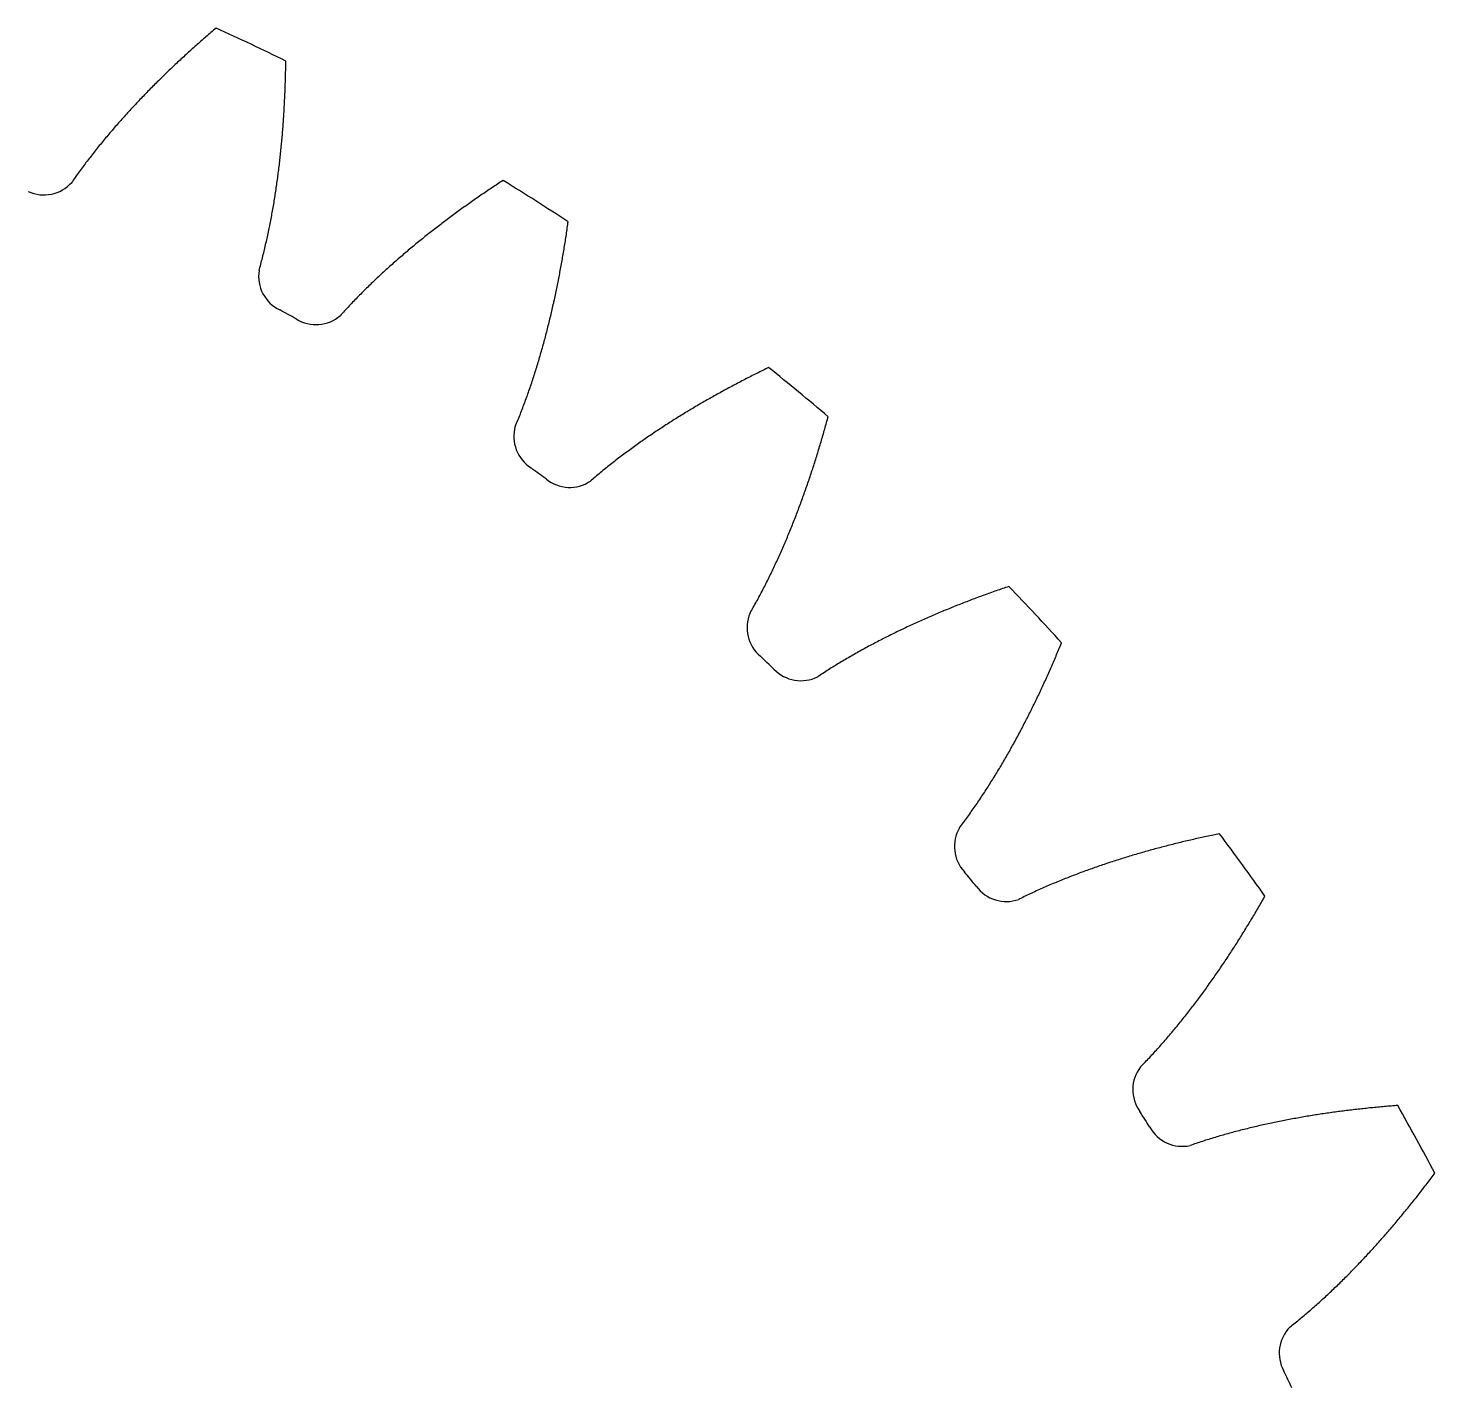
# Model space of a CAD drawing. Extents: x 72 to 228, y 22 to 178.
# Drawn here: x 176.49 to 218.9, y 130.08 to 171.06 of the extents above; entities that cross this region are included whole.
import ezdxf

# ---------------------------------------------------------------- set-up
doc = ezdxf.new("R2010")
doc.units = 0
doc.layers.get('0').update_dxf_attribs({"linetype": 'continuous'})

# ---------------------------------------------------------------- blocks, each defined once
blk = doc.blocks.new('CUT088')
at = {"color": 0}
for points in [[(182.155, 171.064), (182.117, 171.031), (182.079, 170.999), (182.041, 170.967), (182.003, 170.934), (181.965, 170.902), (181.927, 170.869), (181.889, 170.836), (181.851, 170.803), (181.813, 170.771), (181.776, 170.738), (181.738, 170.705), (181.701, 170.672), (181.663, 170.639), (181.626, 170.606), (181.588, 170.573), (181.551, 170.539), (181.513, 170.506), (181.476, 170.473), (181.439, 170.439), (181.402, 170.406), (181.365, 170.372), (181.328, 170.339), (181.291, 170.305), (181.254, 170.271), (181.217, 170.238), (181.18, 170.204), (181.143, 170.17), (181.106, 170.136), (181.07, 170.102), (181.033, 170.068), (180.997, 170.034), (180.96, 170), (180.924, 169.965), (180.887, 169.931), (180.851, 169.897), (180.815, 169.862), (180.779, 169.828), (180.742, 169.793), (180.706, 169.759), (180.67, 169.724), (180.634, 169.689), (180.599, 169.654), (180.563, 169.62), (180.527, 169.585), (180.491, 169.55), (180.456, 169.515), (180.42, 169.479), (180.384, 169.444), (180.349, 169.409), (180.314, 169.374), (180.278, 169.338), (180.243, 169.303), (180.208, 169.267), (180.173, 169.232), (180.138, 169.196), (180.103, 169.161), (180.068, 169.125), (180.033, 169.089), (179.998, 169.053), (179.963, 169.017), (179.929, 168.981), (179.894, 168.945), (179.859, 168.909), (179.825, 168.873), (179.791, 168.836), (179.756, 168.8), (179.722, 168.763), (179.688, 168.727), (179.654, 168.69), (179.62, 168.654), (179.586, 168.617), (179.552, 168.58), (179.518, 168.543), (179.484, 168.507), (179.451, 168.47), (179.417, 168.433), (179.383, 168.395), (179.35, 168.358), (179.317, 168.321), (179.283, 168.284), (179.25, 168.246), (179.217, 168.209), (179.184, 168.171), (179.151, 168.134), (179.118, 168.096), (179.085, 168.058), (179.053, 168.02), (179.02, 167.983), (178.988, 167.945), (178.955, 167.907), (178.923, 167.868), (178.89, 167.83), (178.858, 167.792), (178.826, 167.754), (178.794, 167.715), (178.762, 167.677), (178.73, 167.638), (178.699, 167.6), (178.667, 167.561), (178.636, 167.522), (178.604, 167.483), (178.573, 167.444), (178.541, 167.405), (178.51, 167.366), (178.479, 167.327), (178.448, 167.288), (178.417, 167.248), (178.387, 167.209), (178.356, 167.169), (178.325, 167.13), (178.295, 167.09), (178.265, 167.05), (178.234, 167.011), (178.204, 166.971), (178.174, 166.931), (178.144, 166.891), (178.115, 166.85), (178.085, 166.81), (178.055, 166.77), (178.026, 166.729), (177.997, 166.689), (177.968, 166.648), (177.939, 166.608), (177.91, 166.567), (177.881, 166.526), (177.852, 166.485), (177.824, 166.444), (177.804, 166.415)], [(183.451, 163.758), (183.464, 163.806), (183.478, 163.854), (183.491, 163.902), (183.504, 163.95), (183.517, 163.999), (183.53, 164.047), (183.543, 164.095), (183.555, 164.144), (183.567, 164.192), (183.58, 164.241), (183.592, 164.289), (183.604, 164.338), (183.616, 164.386), (183.627, 164.435), (183.639, 164.484), (183.65, 164.532), (183.661, 164.581), (183.672, 164.63), (183.683, 164.679), (183.694, 164.727), (183.705, 164.776), (183.716, 164.825), (183.726, 164.874), (183.736, 164.923), (183.747, 164.972), (183.757, 165.021), (183.767, 165.07), (183.777, 165.119), (183.786, 165.168), (183.796, 165.217), (183.806, 165.266), (183.815, 165.315), (183.824, 165.364), (183.833, 165.413), (183.842, 165.463), (183.851, 165.512), (183.86, 165.561), (183.869, 165.61), (183.877, 165.66), (183.886, 165.709), (183.894, 165.758), (183.903, 165.807), (183.911, 165.857), (183.919, 165.906), (183.927, 165.955), (183.934, 166.005), (183.942, 166.054), (183.95, 166.104), (183.957, 166.153), (183.965, 166.203), (183.972, 166.252), (183.979, 166.301), (183.986, 166.351), (183.993, 166.4), (184, 166.45), (184.007, 166.5), (184.014, 166.549), (184.02, 166.599), (184.027, 166.648), (184.033, 166.698), (184.04, 166.747), (184.046, 166.797), (184.052, 166.847), (184.058, 166.896), (184.064, 166.946), (184.07, 166.996), (184.075, 167.045), (184.081, 167.095), (184.087, 167.145), (184.092, 167.194), (184.097, 167.244), (184.103, 167.294), (184.108, 167.344), (184.113, 167.393), (184.118, 167.443), (184.123, 167.493), (184.127, 167.543), (184.132, 167.592), (184.137, 167.642), (184.141, 167.692), (184.146, 167.742), (184.15, 167.792), (184.154, 167.841), (184.159, 167.891), (184.163, 167.941), (184.167, 167.991), (184.171, 168.041), (184.174, 168.091), (184.178, 168.14), (184.182, 168.19), (184.185, 168.24), (184.189, 168.29), (184.192, 168.34), (184.195, 168.39), (184.199, 168.44), (184.202, 168.49), (184.205, 168.539), (184.208, 168.589), (184.211, 168.639), (184.214, 168.689), (184.216, 168.739), (184.219, 168.789), (184.222, 168.839), (184.224, 168.889), (184.226, 168.939), (184.229, 168.989), (184.231, 169.039), (184.233, 169.089), (184.235, 169.139), (184.237, 169.189), (184.239, 169.239), (184.241, 169.289), (184.243, 169.339), (184.244, 169.389), (184.246, 169.439), (184.247, 169.489), (184.249, 169.538), (184.25, 169.588), (184.251, 169.638), (184.253, 169.688), (184.254, 169.738), (184.255, 169.788), (184.256, 169.838), (184.257, 169.888), (184.257, 169.938), (184.258, 169.988), (184.259, 170.038), (184.259, 170.073)], [(190.808, 166.473), (190.766, 166.446), (190.724, 166.419), (190.682, 166.391), (190.641, 166.364), (190.599, 166.336), (190.557, 166.309), (190.516, 166.281), (190.474, 166.253), (190.432, 166.225), (190.391, 166.197), (190.349, 166.169), (190.308, 166.141), (190.267, 166.113), (190.225, 166.085), (190.184, 166.057), (190.143, 166.029), (190.102, 166), (190.061, 165.972), (190.019, 165.944), (189.978, 165.915), (189.937, 165.886), (189.896, 165.858), (189.855, 165.829), (189.815, 165.8), (189.774, 165.771), (189.733, 165.742), (189.692, 165.713), (189.652, 165.684), (189.611, 165.655), (189.57, 165.626), (189.53, 165.597), (189.489, 165.567), (189.449, 165.538), (189.409, 165.509), (189.368, 165.479), (189.328, 165.449), (189.288, 165.42), (189.247, 165.39), (189.207, 165.36), (189.167, 165.33), (189.127, 165.3), (189.087, 165.27), (189.047, 165.24), (189.007, 165.21), (188.968, 165.18), (188.928, 165.149), (188.888, 165.119), (188.849, 165.089), (188.809, 165.058), (188.769, 165.027), (188.73, 164.997), (188.69, 164.966), (188.651, 164.935), (188.612, 164.904), (188.572, 164.873), (188.533, 164.842), (188.494, 164.811), (188.455, 164.78), (188.416, 164.749), (188.377, 164.717), (188.338, 164.686), (188.299, 164.655), (188.26, 164.623), (188.222, 164.591), (188.183, 164.56), (188.144, 164.528), (188.106, 164.496), (188.067, 164.464), (188.029, 164.432), (187.991, 164.4), (187.952, 164.368), (187.914, 164.336), (187.876, 164.303), (187.838, 164.271), (187.8, 164.239), (187.762, 164.206), (187.724, 164.173), (187.686, 164.141), (187.648, 164.108), (187.611, 164.075), (187.573, 164.042), (187.536, 164.009), (187.498, 163.976), (187.461, 163.943), (187.423, 163.91), (187.386, 163.876), (187.349, 163.843), (187.312, 163.809), (187.275, 163.776), (187.238, 163.742), (187.201, 163.708), (187.164, 163.674), (187.127, 163.641), (187.091, 163.607), (187.054, 163.572), (187.018, 163.538), (186.981, 163.504), (186.945, 163.47), (186.909, 163.435), (186.872, 163.401), (186.836, 163.366), (186.8, 163.331), (186.765, 163.297), (186.729, 163.262), (186.693, 163.227), (186.657, 163.192), (186.622, 163.156), (186.586, 163.121), (186.551, 163.086), (186.516, 163.05), (186.481, 163.015), (186.445, 162.979), (186.41, 162.944), (186.376, 162.908), (186.341, 162.872), (186.306, 162.836), (186.272, 162.8), (186.237, 162.763), (186.203, 162.727), (186.168, 162.691), (186.134, 162.654), (186.1, 162.617), (186.066, 162.581), (186.033, 162.544), (185.999, 162.507), (185.965, 162.47), (185.932, 162.433), (185.909, 162.407)], [(191.178, 159.062), (191.198, 159.108), (191.217, 159.155), (191.236, 159.201), (191.255, 159.247), (191.274, 159.293), (191.293, 159.34), (191.311, 159.386), (191.33, 159.432), (191.348, 159.479), (191.366, 159.526), (191.384, 159.572), (191.402, 159.619), (191.42, 159.666), (191.438, 159.712), (191.455, 159.759), (191.473, 159.806), (191.49, 159.853), (191.507, 159.9), (191.524, 159.947), (191.541, 159.994), (191.558, 160.041), (191.575, 160.088), (191.591, 160.135), (191.607, 160.183), (191.624, 160.23), (191.64, 160.277), (191.656, 160.325), (191.672, 160.372), (191.688, 160.419), (191.703, 160.467), (191.719, 160.514), (191.734, 160.562), (191.75, 160.61), (191.765, 160.657), (191.78, 160.705), (191.795, 160.753), (191.81, 160.8), (191.825, 160.848), (191.84, 160.896), (191.854, 160.944), (191.869, 160.992), (191.883, 161.039), (191.897, 161.087), (191.911, 161.135), (191.926, 161.183), (191.939, 161.231), (191.953, 161.279), (191.967, 161.327), (191.981, 161.375), (191.994, 161.424), (192.008, 161.472), (192.021, 161.52), (192.034, 161.568), (192.048, 161.616), (192.061, 161.665), (192.074, 161.713), (192.086, 161.761), (192.099, 161.81), (192.112, 161.858), (192.124, 161.906), (192.137, 161.955), (192.149, 162.003), (192.161, 162.052), (192.174, 162.1), (192.186, 162.149), (192.198, 162.197), (192.21, 162.246), (192.221, 162.294), (192.233, 162.343), (192.245, 162.392), (192.256, 162.44), (192.268, 162.489), (192.279, 162.538), (192.29, 162.586), (192.302, 162.635), (192.313, 162.684), (192.324, 162.733), (192.335, 162.781), (192.345, 162.83), (192.356, 162.879), (192.367, 162.928), (192.377, 162.977), (192.388, 163.026), (192.398, 163.075), (192.409, 163.124), (192.419, 163.172), (192.429, 163.221), (192.439, 163.27), (192.449, 163.319), (192.459, 163.368), (192.469, 163.417), (192.478, 163.467), (192.488, 163.516), (192.497, 163.565), (192.507, 163.614), (192.516, 163.663), (192.525, 163.712), (192.535, 163.761), (192.544, 163.81), (192.553, 163.86), (192.562, 163.909), (192.571, 163.958), (192.579, 164.007), (192.588, 164.056), (192.597, 164.106), (192.605, 164.155), (192.614, 164.204), (192.622, 164.253), (192.631, 164.303), (192.639, 164.352), (192.647, 164.401), (192.655, 164.451), (192.663, 164.5), (192.671, 164.549), (192.679, 164.599), (192.687, 164.648), (192.694, 164.698), (192.702, 164.747), (192.709, 164.796), (192.717, 164.846), (192.724, 164.895), (192.732, 164.945), (192.739, 164.994), (192.746, 165.044), (192.753, 165.093), (192.76, 165.143), (192.767, 165.192), (192.772, 165.227)], [(191.178, 159.062), (191.198, 159.108), (191.217, 159.155), (191.236, 159.201), (191.255, 159.247), (191.274, 159.293), (191.293, 159.34), (191.311, 159.386), (191.33, 159.432), (191.348, 159.479), (191.366, 159.526), (191.384, 159.572), (191.402, 159.619), (191.42, 159.666), (191.438, 159.712), (191.455, 159.759), (191.473, 159.806), (191.49, 159.853), (191.507, 159.9), (191.524, 159.947), (191.541, 159.994), (191.558, 160.041), (191.575, 160.088), (191.591, 160.135), (191.607, 160.183), (191.624, 160.23), (191.64, 160.277), (191.656, 160.325), (191.672, 160.372), (191.688, 160.419), (191.703, 160.467), (191.719, 160.514), (191.734, 160.562), (191.75, 160.61), (191.765, 160.657), (191.78, 160.705), (191.795, 160.753), (191.81, 160.8), (191.825, 160.848), (191.84, 160.896), (191.854, 160.944), (191.869, 160.992), (191.883, 161.039), (191.897, 161.087), (191.911, 161.135), (191.926, 161.183), (191.939, 161.231), (191.953, 161.279), (191.967, 161.327), (191.981, 161.375), (191.994, 161.424), (192.008, 161.472), (192.021, 161.52), (192.034, 161.568), (192.048, 161.616), (192.061, 161.665), (192.074, 161.713), (192.086, 161.761), (192.099, 161.81), (192.112, 161.858), (192.124, 161.906), (192.137, 161.955), (192.149, 162.003), (192.161, 162.052), (192.174, 162.1), (192.186, 162.149), (192.198, 162.197), (192.21, 162.246), (192.221, 162.294), (192.233, 162.343), (192.245, 162.392), (192.256, 162.44), (192.268, 162.489), (192.279, 162.538), (192.29, 162.586), (192.302, 162.635), (192.313, 162.684), (192.324, 162.733), (192.335, 162.781), (192.345, 162.83), (192.356, 162.879), (192.367, 162.928), (192.377, 162.977), (192.388, 163.026), (192.398, 163.075), (192.409, 163.124), (192.419, 163.172), (192.429, 163.221), (192.439, 163.27), (192.449, 163.319), (192.459, 163.368), (192.469, 163.417), (192.478, 163.467), (192.488, 163.516), (192.497, 163.565), (192.507, 163.614), (192.516, 163.663), (192.525, 163.712), (192.535, 163.761), (192.544, 163.81), (192.553, 163.86), (192.562, 163.909), (192.571, 163.958), (192.579, 164.007), (192.588, 164.056), (192.597, 164.106), (192.605, 164.155), (192.614, 164.204), (192.622, 164.253), (192.631, 164.303), (192.639, 164.352), (192.647, 164.401), (192.655, 164.451), (192.663, 164.5), (192.671, 164.549), (192.679, 164.599), (192.687, 164.648), (192.694, 164.698), (192.702, 164.747), (192.709, 164.796), (192.717, 164.846), (192.724, 164.895), (192.732, 164.945), (192.739, 164.994), (192.746, 165.044), (192.753, 165.093), (192.76, 165.143), (192.767, 165.192), (192.772, 165.227)], [(198.817, 160.835), (198.772, 160.813), (198.728, 160.791), (198.683, 160.769), (198.638, 160.747), (198.593, 160.725), (198.548, 160.703), (198.503, 160.68), (198.459, 160.658), (198.414, 160.636), (198.369, 160.613), (198.325, 160.591), (198.28, 160.568), (198.235, 160.545), (198.191, 160.523), (198.146, 160.5), (198.102, 160.477), (198.057, 160.454), (198.013, 160.431), (197.969, 160.408), (197.924, 160.385), (197.88, 160.361), (197.836, 160.338), (197.792, 160.315), (197.748, 160.291), (197.703, 160.268), (197.659, 160.244), (197.615, 160.22), (197.571, 160.197), (197.527, 160.173), (197.483, 160.149), (197.44, 160.125), (197.396, 160.101), (197.352, 160.077), (197.308, 160.053), (197.264, 160.028), (197.221, 160.004), (197.177, 159.98), (197.134, 159.955), (197.09, 159.931), (197.046, 159.906), (197.003, 159.881), (196.96, 159.857), (196.916, 159.832), (196.873, 159.807), (196.83, 159.782), (196.786, 159.757), (196.743, 159.732), (196.7, 159.706), (196.657, 159.681), (196.614, 159.656), (196.571, 159.63), (196.528, 159.605), (196.485, 159.579), (196.442, 159.553), (196.399, 159.527), (196.356, 159.502), (196.314, 159.476), (196.271, 159.45), (196.228, 159.423), (196.186, 159.397), (196.143, 159.371), (196.101, 159.345), (196.058, 159.318), (196.016, 159.292), (195.973, 159.265), (195.931, 159.238), (195.889, 159.212), (195.847, 159.185), (195.805, 159.158), (195.763, 159.131), (195.721, 159.104), (195.679, 159.077), (195.637, 159.049), (195.595, 159.022), (195.553, 158.994), (195.511, 158.967), (195.47, 158.939), (195.428, 158.912), (195.386, 158.884), (195.345, 158.856), (195.303, 158.828), (195.262, 158.8), (195.221, 158.772), (195.179, 158.744), (195.138, 158.715), (195.097, 158.687), (195.056, 158.658), (195.015, 158.63), (194.974, 158.601), (194.933, 158.572), (194.892, 158.543), (194.852, 158.515), (194.811, 158.485), (194.77, 158.456), (194.73, 158.427), (194.689, 158.398), (194.649, 158.368), (194.608, 158.339), (194.568, 158.309), (194.528, 158.279), (194.488, 158.25), (194.448, 158.22), (194.408, 158.19), (194.368, 158.16), (194.328, 158.129), (194.288, 158.099), (194.249, 158.069), (194.209, 158.038), (194.169, 158.007), (194.13, 157.977), (194.091, 157.946), (194.051, 157.915), (194.012, 157.884), (193.973, 157.853), (193.934, 157.821), (193.895, 157.79), (193.856, 157.758), (193.818, 157.727), (193.779, 157.695), (193.741, 157.663), (193.702, 157.631), (193.664, 157.599), (193.625, 157.567), (193.587, 157.535), (193.549, 157.502), (193.511, 157.47), (193.474, 157.437), (193.447, 157.414)], [(198.256, 153.436), (198.281, 153.479), (198.306, 153.522), (198.331, 153.566), (198.355, 153.609), (198.38, 153.653), (198.404, 153.696), (198.429, 153.74), (198.453, 153.784), (198.477, 153.828), (198.501, 153.872), (198.525, 153.916), (198.548, 153.96), (198.572, 154.004), (198.595, 154.048), (198.618, 154.092), (198.641, 154.137), (198.664, 154.181), (198.687, 154.225), (198.71, 154.27), (198.733, 154.314), (198.755, 154.359), (198.778, 154.404), (198.8, 154.449), (198.822, 154.493), (198.844, 154.538), (198.866, 154.583), (198.888, 154.628), (198.91, 154.673), (198.932, 154.718), (198.953, 154.763), (198.974, 154.809), (198.996, 154.854), (199.017, 154.899), (199.038, 154.944), (199.059, 154.99), (199.08, 155.035), (199.101, 155.081), (199.121, 155.126), (199.142, 155.172), (199.162, 155.217), (199.183, 155.263), (199.203, 155.309), (199.223, 155.355), (199.243, 155.4), (199.263, 155.446), (199.283, 155.492), (199.303, 155.538), (199.323, 155.584), (199.342, 155.63), (199.362, 155.676), (199.381, 155.722), (199.4, 155.768), (199.419, 155.814), (199.439, 155.861), (199.458, 155.907), (199.476, 155.953), (199.495, 155.999), (199.514, 156.046), (199.533, 156.092), (199.551, 156.139), (199.57, 156.185), (199.588, 156.232), (199.606, 156.278), (199.624, 156.325), (199.642, 156.371), (199.66, 156.418), (199.678, 156.465), (199.696, 156.511), (199.714, 156.558), (199.731, 156.605), (199.749, 156.652), (199.766, 156.699), (199.784, 156.746), (199.801, 156.792), (199.818, 156.839), (199.835, 156.886), (199.852, 156.933), (199.869, 156.98), (199.886, 157.028), (199.903, 157.075), (199.92, 157.122), (199.936, 157.169), (199.953, 157.216), (199.969, 157.263), (199.986, 157.311), (200.002, 157.358), (200.018, 157.405), (200.034, 157.453), (200.05, 157.5), (200.066, 157.547), (200.082, 157.595), (200.098, 157.642), (200.113, 157.69), (200.129, 157.737), (200.145, 157.785), (200.16, 157.832), (200.175, 157.88), (200.191, 157.927), (200.206, 157.975), (200.221, 158.023), (200.236, 158.07), (200.251, 158.118), (200.266, 158.166), (200.281, 158.214), (200.296, 158.261), (200.31, 158.309), (200.325, 158.357), (200.339, 158.405), (200.354, 158.453), (200.368, 158.501), (200.382, 158.548), (200.397, 158.596), (200.411, 158.644), (200.425, 158.692), (200.439, 158.74), (200.453, 158.788), (200.466, 158.836), (200.48, 158.885), (200.494, 158.933), (200.507, 158.981), (200.521, 159.029), (200.534, 159.077), (200.548, 159.125), (200.561, 159.173), (200.574, 159.222), (200.587, 159.27), (200.6, 159.318), (200.61, 159.352)], [(198.256, 153.436), (198.281, 153.479), (198.306, 153.522), (198.331, 153.566), (198.355, 153.609), (198.38, 153.653), (198.404, 153.696), (198.429, 153.74), (198.453, 153.784), (198.477, 153.828), (198.501, 153.872), (198.525, 153.916), (198.548, 153.96), (198.572, 154.004), (198.595, 154.048), (198.618, 154.092), (198.641, 154.137), (198.664, 154.181), (198.687, 154.225), (198.71, 154.27), (198.733, 154.314), (198.755, 154.359), (198.778, 154.404), (198.8, 154.449), (198.822, 154.493), (198.844, 154.538), (198.866, 154.583), (198.888, 154.628), (198.91, 154.673), (198.932, 154.718), (198.953, 154.763), (198.974, 154.809), (198.996, 154.854), (199.017, 154.899), (199.038, 154.944), (199.059, 154.99), (199.08, 155.035), (199.101, 155.081), (199.121, 155.126), (199.142, 155.172), (199.162, 155.217), (199.183, 155.263), (199.203, 155.309), (199.223, 155.355), (199.243, 155.4), (199.263, 155.446), (199.283, 155.492), (199.303, 155.538), (199.323, 155.584), (199.342, 155.63), (199.362, 155.676), (199.381, 155.722), (199.4, 155.768), (199.419, 155.814), (199.439, 155.861), (199.458, 155.907), (199.476, 155.953), (199.495, 155.999), (199.514, 156.046), (199.533, 156.092), (199.551, 156.139), (199.57, 156.185), (199.588, 156.232), (199.606, 156.278), (199.624, 156.325), (199.642, 156.371), (199.66, 156.418), (199.678, 156.465), (199.696, 156.511), (199.714, 156.558), (199.731, 156.605), (199.749, 156.652), (199.766, 156.699), (199.784, 156.746), (199.801, 156.792), (199.818, 156.839), (199.835, 156.886), (199.852, 156.933), (199.869, 156.98), (199.886, 157.028), (199.903, 157.075), (199.92, 157.122), (199.936, 157.169), (199.953, 157.216), (199.969, 157.263), (199.986, 157.311), (200.002, 157.358), (200.018, 157.405), (200.034, 157.453), (200.05, 157.5), (200.066, 157.547), (200.082, 157.595), (200.098, 157.642), (200.113, 157.69), (200.129, 157.737), (200.145, 157.785), (200.16, 157.832), (200.175, 157.88), (200.191, 157.927), (200.206, 157.975), (200.221, 158.023), (200.236, 158.07), (200.251, 158.118), (200.266, 158.166), (200.281, 158.214), (200.296, 158.261), (200.31, 158.309), (200.325, 158.357), (200.339, 158.405), (200.354, 158.453), (200.368, 158.501), (200.382, 158.548), (200.397, 158.596), (200.411, 158.644), (200.425, 158.692), (200.439, 158.74), (200.453, 158.788), (200.466, 158.836), (200.48, 158.885), (200.494, 158.933), (200.507, 158.981), (200.521, 159.029), (200.534, 159.077), (200.548, 159.125), (200.561, 159.173), (200.574, 159.222), (200.587, 159.27), (200.6, 159.318), (200.61, 159.352)], [(206.057, 154.236), (206.01, 154.22), (205.962, 154.204), (205.915, 154.188), (205.868, 154.172), (205.821, 154.156), (205.773, 154.139), (205.726, 154.123), (205.679, 154.106), (205.632, 154.09), (205.585, 154.073), (205.538, 154.056), (205.49, 154.039), (205.443, 154.022), (205.396, 154.005), (205.349, 153.988), (205.302, 153.971), (205.255, 153.954), (205.209, 153.937), (205.162, 153.919), (205.115, 153.902), (205.068, 153.884), (205.021, 153.867), (204.974, 153.849), (204.928, 153.832), (204.881, 153.814), (204.834, 153.796), (204.788, 153.778), (204.741, 153.76), (204.694, 153.742), (204.648, 153.723), (204.601, 153.705), (204.555, 153.687), (204.508, 153.668), (204.462, 153.65), (204.415, 153.631), (204.369, 153.613), (204.323, 153.594), (204.276, 153.575), (204.23, 153.556), (204.184, 153.537), (204.137, 153.518), (204.091, 153.499), (204.045, 153.48), (203.999, 153.46), (203.953, 153.441), (203.907, 153.422), (203.861, 153.402), (203.815, 153.382), (203.769, 153.363), (203.723, 153.343), (203.677, 153.323), (203.631, 153.303), (203.585, 153.283), (203.54, 153.263), (203.494, 153.243), (203.448, 153.222), (203.403, 153.202), (203.357, 153.181), (203.311, 153.161), (203.266, 153.14), (203.22, 153.12), (203.175, 153.099), (203.13, 153.078), (203.084, 153.057), (203.039, 153.036), (202.994, 153.015), (202.948, 152.993), (202.903, 152.972), (202.858, 152.951), (202.813, 152.929), (202.768, 152.907), (202.723, 152.886), (202.678, 152.864), (202.633, 152.842), (202.588, 152.82), (202.543, 152.798), (202.498, 152.776), (202.453, 152.753), (202.409, 152.731), (202.364, 152.709), (202.319, 152.686), (202.275, 152.663), (202.23, 152.641), (202.186, 152.618), (202.141, 152.595), (202.097, 152.572), (202.053, 152.549), (202.008, 152.526), (201.964, 152.502), (201.92, 152.479), (201.876, 152.455), (201.832, 152.432), (201.788, 152.408), (201.744, 152.384), (201.7, 152.36), (201.656, 152.336), (201.612, 152.312), (201.568, 152.288), (201.525, 152.263), (201.481, 152.239), (201.438, 152.214), (201.394, 152.19), (201.351, 152.165), (201.307, 152.14), (201.264, 152.115), (201.221, 152.09), (201.178, 152.065), (201.134, 152.04), (201.091, 152.014), (201.048, 151.989), (201.006, 151.963), (200.963, 151.937), (200.92, 151.911), (200.877, 151.885), (200.835, 151.859), (200.792, 151.833), (200.75, 151.806), (200.707, 151.78), (200.665, 151.753), (200.623, 151.726), (200.581, 151.699), (200.539, 151.672), (200.497, 151.645), (200.455, 151.618), (200.413, 151.591), (200.371, 151.563), (200.329, 151.535), (200.3, 151.516)], [(204.573, 146.966), (204.603, 147.006), (204.633, 147.046), (204.663, 147.086), (204.693, 147.126), (204.723, 147.166), (204.753, 147.206), (204.782, 147.247), (204.812, 147.287), (204.841, 147.327), (204.87, 147.368), (204.899, 147.409), (204.928, 147.449), (204.957, 147.49), (204.986, 147.531), (205.015, 147.572), (205.043, 147.613), (205.071, 147.654), (205.1, 147.696), (205.128, 147.737), (205.156, 147.778), (205.184, 147.82), (205.212, 147.861), (205.239, 147.903), (205.267, 147.945), (205.295, 147.986), (205.322, 148.028), (205.349, 148.07), (205.377, 148.112), (205.404, 148.154), (205.431, 148.196), (205.458, 148.238), (205.484, 148.28), (205.511, 148.323), (205.538, 148.365), (205.564, 148.407), (205.591, 148.45), (205.617, 148.492), (205.643, 148.535), (205.669, 148.578), (205.695, 148.62), (205.721, 148.663), (205.747, 148.706), (205.773, 148.749), (205.798, 148.792), (205.824, 148.835), (205.849, 148.878), (205.875, 148.921), (205.9, 148.964), (205.925, 149.007), (205.95, 149.05), (205.975, 149.094), (206, 149.137), (206.025, 149.18), (206.05, 149.224), (206.075, 149.267), (206.099, 149.311), (206.124, 149.354), (206.148, 149.398), (206.172, 149.442), (206.196, 149.486), (206.221, 149.529), (206.245, 149.573), (206.269, 149.617), (206.292, 149.661), (206.316, 149.705), (206.34, 149.749), (206.363, 149.793), (206.387, 149.837), (206.41, 149.881), (206.434, 149.926), (206.457, 149.97), (206.48, 150.014), (206.503, 150.059), (206.526, 150.103), (206.549, 150.147), (206.572, 150.192), (206.595, 150.236), (206.618, 150.281), (206.64, 150.325), (206.663, 150.37), (206.685, 150.415), (206.708, 150.459), (206.73, 150.504), (206.752, 150.549), (206.774, 150.594), (206.796, 150.639), (206.818, 150.684), (206.84, 150.729), (206.862, 150.774), (206.884, 150.819), (206.906, 150.864), (206.927, 150.909), (206.949, 150.954), (206.97, 150.999), (206.992, 151.044), (207.013, 151.089), (207.034, 151.135), (207.055, 151.18), (207.076, 151.225), (207.097, 151.271), (207.118, 151.316), (207.139, 151.362), (207.16, 151.407), (207.18, 151.453), (207.201, 151.498), (207.222, 151.544), (207.242, 151.589), (207.262, 151.635), (207.283, 151.681), (207.303, 151.726), (207.323, 151.772), (207.343, 151.818), (207.363, 151.864), (207.383, 151.91), (207.403, 151.956), (207.423, 152.001), (207.443, 152.047), (207.462, 152.093), (207.482, 152.139), (207.501, 152.185), (207.521, 152.231), (207.54, 152.278), (207.559, 152.324), (207.579, 152.37), (207.598, 152.416), (207.617, 152.462), (207.636, 152.509), (207.649, 152.541)], [(212.413, 146.783), (212.364, 146.773), (212.315, 146.763), (212.266, 146.753), (212.217, 146.743), (212.168, 146.732), (212.119, 146.722), (212.07, 146.712), (212.021, 146.701), (211.972, 146.691), (211.923, 146.68), (211.875, 146.669), (211.826, 146.658), (211.777, 146.648), (211.728, 146.637), (211.679, 146.626), (211.631, 146.614), (211.582, 146.603), (211.533, 146.592), (211.485, 146.581), (211.436, 146.569), (211.387, 146.558), (211.339, 146.546), (211.29, 146.535), (211.241, 146.523), (211.193, 146.511), (211.144, 146.499), (211.096, 146.487), (211.047, 146.475), (210.999, 146.463), (210.95, 146.451), (210.902, 146.438), (210.853, 146.426), (210.805, 146.414), (210.756, 146.401), (210.708, 146.388), (210.66, 146.376), (210.611, 146.363), (210.563, 146.35), (210.515, 146.337), (210.466, 146.324), (210.418, 146.311), (210.37, 146.298), (210.322, 146.284), (210.274, 146.271), (210.225, 146.258), (210.177, 146.244), (210.129, 146.23), (210.081, 146.217), (210.033, 146.203), (209.985, 146.189), (209.937, 146.175), (209.889, 146.161), (209.841, 146.147), (209.793, 146.133), (209.745, 146.118), (209.697, 146.104), (209.65, 146.089), (209.602, 146.075), (209.554, 146.06), (209.506, 146.045), (209.458, 146.03), (209.411, 146.015), (209.363, 146), (209.315, 145.985), (209.268, 145.97), (209.22, 145.955), (209.173, 145.939), (209.125, 145.924), (209.078, 145.908), (209.03, 145.892), (208.983, 145.877), (208.935, 145.861), (208.888, 145.845), (208.841, 145.829), (208.793, 145.812), (208.746, 145.796), (208.699, 145.78), (208.651, 145.763), (208.604, 145.747), (208.557, 145.73), (208.51, 145.713), (208.463, 145.696), (208.416, 145.679), (208.369, 145.662), (208.322, 145.645), (208.275, 145.628), (208.228, 145.611), (208.181, 145.593), (208.135, 145.575), (208.088, 145.558), (208.041, 145.54), (207.994, 145.522), (207.948, 145.504), (207.901, 145.486), (207.855, 145.468), (207.808, 145.449), (207.762, 145.431), (207.715, 145.412), (207.669, 145.394), (207.623, 145.375), (207.576, 145.356), (207.53, 145.337), (207.484, 145.318), (207.438, 145.298), (207.392, 145.279), (207.346, 145.26), (207.3, 145.24), (207.254, 145.22), (207.208, 145.2), (207.162, 145.18), (207.116, 145.16), (207.07, 145.14), (207.025, 145.12), (206.979, 145.099), (206.933, 145.079), (206.888, 145.058), (206.843, 145.037), (206.797, 145.016), (206.752, 144.995), (206.707, 144.974), (206.661, 144.952), (206.616, 144.931), (206.571, 144.909), (206.526, 144.887), (206.481, 144.865), (206.436, 144.843), (206.392, 144.821), (206.36, 144.805)], [(210.029, 139.756), (210.064, 139.792), (210.099, 139.828), (210.134, 139.863), (210.168, 139.899), (210.203, 139.935), (210.237, 139.972), (210.272, 140.008), (210.306, 140.044), (210.34, 140.081), (210.374, 140.117), (210.408, 140.154), (210.442, 140.191), (210.476, 140.228), (210.51, 140.265), (210.543, 140.302), (210.577, 140.339), (210.61, 140.376), (210.643, 140.414), (210.676, 140.451), (210.709, 140.489), (210.742, 140.526), (210.775, 140.564), (210.808, 140.602), (210.84, 140.64), (210.873, 140.678), (210.905, 140.716), (210.938, 140.754), (210.97, 140.792), (211.002, 140.83), (211.034, 140.869), (211.066, 140.907), (211.098, 140.946), (211.13, 140.984), (211.162, 141.023), (211.193, 141.062), (211.225, 141.1), (211.256, 141.139), (211.287, 141.178), (211.319, 141.217), (211.35, 141.256), (211.381, 141.296), (211.412, 141.335), (211.443, 141.374), (211.474, 141.413), (211.504, 141.453), (211.535, 141.492), (211.566, 141.532), (211.596, 141.572), (211.627, 141.611), (211.657, 141.651), (211.687, 141.691), (211.717, 141.731), (211.747, 141.771), (211.777, 141.811), (211.807, 141.851), (211.837, 141.891), (211.867, 141.931), (211.896, 141.971), (211.926, 142.012), (211.955, 142.052), (211.985, 142.093), (212.014, 142.133), (212.044, 142.174), (212.073, 142.214), (212.102, 142.255), (212.131, 142.296), (212.16, 142.336), (212.189, 142.377), (212.217, 142.418), (212.246, 142.459), (212.275, 142.5), (212.303, 142.541), (212.332, 142.582), (212.36, 142.623), (212.389, 142.664), (212.417, 142.706), (212.445, 142.747), (212.473, 142.788), (212.501, 142.83), (212.529, 142.871), (212.557, 142.913), (212.585, 142.954), (212.613, 142.996), (212.64, 143.037), (212.668, 143.079), (212.695, 143.121), (212.723, 143.163), (212.75, 143.205), (212.777, 143.246), (212.805, 143.288), (212.832, 143.33), (212.859, 143.372), (212.886, 143.415), (212.913, 143.457), (212.94, 143.499), (212.966, 143.541), (212.993, 143.583), (213.02, 143.626), (213.046, 143.668), (213.073, 143.71), (213.099, 143.753), (213.126, 143.795), (213.152, 143.838), (213.178, 143.88), (213.204, 143.923), (213.23, 143.966), (213.256, 144.008), (213.282, 144.051), (213.308, 144.094), (213.334, 144.137), (213.36, 144.18), (213.386, 144.222), (213.411, 144.265), (213.437, 144.308), (213.462, 144.351), (213.488, 144.394), (213.513, 144.438), (213.538, 144.481), (213.563, 144.524), (213.588, 144.567), (213.614, 144.61), (213.639, 144.654), (213.663, 144.697), (213.688, 144.74), (213.713, 144.784), (213.738, 144.827), (213.763, 144.871), (213.78, 144.901)], [(210.029, 139.756), (210.064, 139.792), (210.099, 139.828), (210.134, 139.863), (210.168, 139.899), (210.203, 139.935), (210.237, 139.972), (210.272, 140.008), (210.306, 140.044), (210.34, 140.081), (210.374, 140.117), (210.408, 140.154), (210.442, 140.191), (210.476, 140.228), (210.51, 140.265), (210.543, 140.302), (210.577, 140.339), (210.61, 140.376), (210.643, 140.414), (210.676, 140.451), (210.709, 140.489), (210.742, 140.526), (210.775, 140.564), (210.808, 140.602), (210.84, 140.64), (210.873, 140.678), (210.905, 140.716), (210.938, 140.754), (210.97, 140.792), (211.002, 140.83), (211.034, 140.869), (211.066, 140.907), (211.098, 140.946), (211.13, 140.984), (211.162, 141.023), (211.193, 141.062), (211.225, 141.1), (211.256, 141.139), (211.287, 141.178), (211.319, 141.217), (211.35, 141.256), (211.381, 141.296), (211.412, 141.335), (211.443, 141.374), (211.474, 141.413), (211.504, 141.453), (211.535, 141.492), (211.566, 141.532), (211.596, 141.572), (211.627, 141.611), (211.657, 141.651), (211.687, 141.691), (211.717, 141.731), (211.747, 141.771), (211.777, 141.811), (211.807, 141.851), (211.837, 141.891), (211.867, 141.931), (211.896, 141.971), (211.926, 142.012), (211.955, 142.052), (211.985, 142.093), (212.014, 142.133), (212.044, 142.174), (212.073, 142.214), (212.102, 142.255), (212.131, 142.296), (212.16, 142.336), (212.189, 142.377), (212.217, 142.418), (212.246, 142.459), (212.275, 142.5), (212.303, 142.541), (212.332, 142.582), (212.36, 142.623), (212.389, 142.664), (212.417, 142.706), (212.445, 142.747), (212.473, 142.788), (212.501, 142.83), (212.529, 142.871), (212.557, 142.913), (212.585, 142.954), (212.613, 142.996), (212.64, 143.037), (212.668, 143.079), (212.695, 143.121), (212.723, 143.163), (212.75, 143.205), (212.777, 143.246), (212.805, 143.288), (212.832, 143.33), (212.859, 143.372), (212.886, 143.415), (212.913, 143.457), (212.94, 143.499), (212.966, 143.541), (212.993, 143.583), (213.02, 143.626), (213.046, 143.668), (213.073, 143.71), (213.099, 143.753), (213.126, 143.795), (213.152, 143.838), (213.178, 143.88), (213.204, 143.923), (213.23, 143.966), (213.256, 144.008), (213.282, 144.051), (213.308, 144.094), (213.334, 144.137), (213.36, 144.18), (213.386, 144.222), (213.411, 144.265), (213.437, 144.308), (213.462, 144.351), (213.488, 144.394), (213.513, 144.438), (213.538, 144.481), (213.563, 144.524), (213.588, 144.567), (213.614, 144.61), (213.639, 144.654), (213.663, 144.697), (213.688, 144.74), (213.713, 144.784), (213.738, 144.827), (213.763, 144.871), (213.78, 144.901)], [(217.784, 138.592), (217.734, 138.588), (217.684, 138.584), (217.634, 138.58), (217.585, 138.576), (217.535, 138.572), (217.485, 138.568), (217.435, 138.564), (217.385, 138.56), (217.336, 138.555), (217.286, 138.551), (217.236, 138.546), (217.186, 138.542), (217.136, 138.537), (217.087, 138.532), (217.037, 138.527), (216.987, 138.522), (216.937, 138.518), (216.888, 138.512), (216.838, 138.507), (216.788, 138.502), (216.738, 138.497), (216.689, 138.491), (216.639, 138.486), (216.589, 138.48), (216.54, 138.475), (216.49, 138.469), (216.44, 138.463), (216.391, 138.457), (216.341, 138.451), (216.291, 138.445), (216.242, 138.439), (216.192, 138.433), (216.142, 138.427), (216.093, 138.42), (216.043, 138.414), (215.994, 138.407), (215.944, 138.401), (215.895, 138.394), (215.845, 138.387), (215.796, 138.38), (215.746, 138.373), (215.697, 138.366), (215.647, 138.359), (215.598, 138.352), (215.548, 138.345), (215.499, 138.337), (215.449, 138.33), (215.4, 138.322), (215.35, 138.314), (215.301, 138.307), (215.252, 138.299), (215.202, 138.291), (215.153, 138.283), (215.104, 138.275), (215.054, 138.267), (215.005, 138.258), (214.956, 138.25), (214.906, 138.241), (214.857, 138.233), (214.808, 138.224), (214.759, 138.215), (214.709, 138.206), (214.66, 138.197), (214.611, 138.188), (214.562, 138.179), (214.513, 138.17), (214.464, 138.161), (214.415, 138.151), (214.366, 138.142), (214.316, 138.132), (214.267, 138.122), (214.218, 138.113), (214.169, 138.103), (214.12, 138.093), (214.071, 138.082), (214.022, 138.072), (213.974, 138.062), (213.925, 138.051), (213.876, 138.041), (213.827, 138.03), (213.778, 138.02), (213.729, 138.009), (213.681, 137.998), (213.632, 137.987), (213.583, 137.976), (213.534, 137.964), (213.486, 137.953), (213.437, 137.941), (213.388, 137.93), (213.34, 137.918), (213.291, 137.906), (213.243, 137.894), (213.194, 137.882), (213.146, 137.87), (213.097, 137.858), (213.049, 137.846), (213, 137.833), (212.952, 137.821), (212.903, 137.808), (212.855, 137.795), (212.807, 137.782), (212.759, 137.769), (212.71, 137.756), (212.662, 137.742), (212.614, 137.729), (212.566, 137.715), (212.518, 137.702), (212.47, 137.688), (212.422, 137.674), (212.374, 137.66), (212.326, 137.646), (212.278, 137.631), (212.23, 137.617), (212.182, 137.602), (212.134, 137.588), (212.087, 137.573), (212.039, 137.558), (211.991, 137.543), (211.944, 137.527), (211.896, 137.512), (211.849, 137.496), (211.801, 137.481), (211.754, 137.465), (211.706, 137.449), (211.659, 137.433), (211.612, 137.416), (211.565, 137.4), (211.531, 137.388)], [(217.784, 138.592), (217.734, 138.588), (217.684, 138.584), (217.634, 138.58), (217.585, 138.576), (217.535, 138.572), (217.485, 138.568), (217.435, 138.564), (217.385, 138.56), (217.336, 138.555), (217.286, 138.551), (217.236, 138.546), (217.186, 138.542), (217.136, 138.537), (217.087, 138.532), (217.037, 138.527), (216.987, 138.522), (216.937, 138.518), (216.888, 138.512), (216.838, 138.507), (216.788, 138.502), (216.738, 138.497), (216.689, 138.491), (216.639, 138.486), (216.589, 138.48), (216.54, 138.475), (216.49, 138.469), (216.44, 138.463), (216.391, 138.457), (216.341, 138.451), (216.291, 138.445), (216.242, 138.439), (216.192, 138.433), (216.142, 138.427), (216.093, 138.42), (216.043, 138.414), (215.994, 138.407), (215.944, 138.401), (215.895, 138.394), (215.845, 138.387), (215.796, 138.38), (215.746, 138.373), (215.697, 138.366), (215.647, 138.359), (215.598, 138.352), (215.548, 138.345), (215.499, 138.337), (215.449, 138.33), (215.4, 138.322), (215.35, 138.314), (215.301, 138.307), (215.252, 138.299), (215.202, 138.291), (215.153, 138.283), (215.104, 138.275), (215.054, 138.267), (215.005, 138.258), (214.956, 138.25), (214.906, 138.241), (214.857, 138.233), (214.808, 138.224), (214.759, 138.215), (214.709, 138.206), (214.66, 138.197), (214.611, 138.188), (214.562, 138.179), (214.513, 138.17), (214.464, 138.161), (214.415, 138.151), (214.366, 138.142), (214.316, 138.132), (214.267, 138.122), (214.218, 138.113), (214.169, 138.103), (214.12, 138.093), (214.071, 138.082), (214.022, 138.072), (213.974, 138.062), (213.925, 138.051), (213.876, 138.041), (213.827, 138.03), (213.778, 138.02), (213.729, 138.009), (213.681, 137.998), (213.632, 137.987), (213.583, 137.976), (213.534, 137.964), (213.486, 137.953), (213.437, 137.941), (213.388, 137.93), (213.34, 137.918), (213.291, 137.906), (213.243, 137.894), (213.194, 137.882), (213.146, 137.87), (213.097, 137.858), (213.049, 137.846), (213, 137.833), (212.952, 137.821), (212.903, 137.808), (212.855, 137.795), (212.807, 137.782), (212.759, 137.769), (212.71, 137.756), (212.662, 137.742), (212.614, 137.729), (212.566, 137.715), (212.518, 137.702), (212.47, 137.688), (212.422, 137.674), (212.374, 137.66), (212.326, 137.646), (212.278, 137.631), (212.23, 137.617), (212.182, 137.602), (212.134, 137.588), (212.087, 137.573), (212.039, 137.558), (211.991, 137.543), (211.944, 137.527), (211.896, 137.512), (211.849, 137.496), (211.801, 137.481), (211.754, 137.465), (211.706, 137.449), (211.659, 137.433), (211.612, 137.416), (211.565, 137.4), (211.531, 137.388)], [(214.538, 131.919), (214.577, 131.95), (214.617, 131.981), (214.656, 132.012), (214.695, 132.044), (214.733, 132.075), (214.772, 132.107), (214.811, 132.138), (214.849, 132.17), (214.888, 132.202), (214.926, 132.234), (214.965, 132.266), (215.003, 132.299), (215.041, 132.331), (215.079, 132.363), (215.117, 132.396), (215.155, 132.429), (215.192, 132.462), (215.23, 132.494), (215.268, 132.527), (215.305, 132.561), (215.342, 132.594), (215.38, 132.627), (215.417, 132.66), (215.454, 132.694), (215.491, 132.728), (215.528, 132.761), (215.565, 132.795), (215.602, 132.829), (215.638, 132.863), (215.675, 132.897), (215.712, 132.931), (215.748, 132.965), (215.785, 132.999), (215.821, 133.034), (215.857, 133.068), (215.893, 133.103), (215.929, 133.138), (215.965, 133.172), (216.001, 133.207), (216.037, 133.242), (216.073, 133.277), (216.108, 133.312), (216.144, 133.347), (216.179, 133.382), (216.215, 133.418), (216.25, 133.453), (216.286, 133.488), (216.321, 133.524), (216.356, 133.559), (216.391, 133.595), (216.426, 133.631), (216.461, 133.667), (216.496, 133.702), (216.53, 133.738), (216.565, 133.774), (216.6, 133.81), (216.634, 133.847), (216.669, 133.883), (216.703, 133.919), (216.737, 133.955), (216.772, 133.992), (216.806, 134.028), (216.84, 134.065), (216.874, 134.102), (216.908, 134.138), (216.942, 134.175), (216.976, 134.212), (217.01, 134.249), (217.043, 134.286), (217.077, 134.323), (217.11, 134.36), (217.144, 134.397), (217.177, 134.434), (217.211, 134.471), (217.244, 134.509), (217.277, 134.546), (217.31, 134.583), (217.343, 134.621), (217.376, 134.659), (217.409, 134.696), (217.442, 134.734), (217.475, 134.772), (217.508, 134.809), (217.54, 134.847), (217.573, 134.885), (217.605, 134.923), (217.638, 134.961), (217.67, 134.999), (217.703, 135.037), (217.735, 135.076), (217.767, 135.114), (217.799, 135.152), (217.831, 135.19), (217.863, 135.229), (217.895, 135.267), (217.927, 135.306), (217.959, 135.344), (217.991, 135.383), (218.022, 135.422), (218.054, 135.461), (218.085, 135.499), (218.117, 135.538), (218.148, 135.577), (218.18, 135.616), (218.211, 135.655), (218.242, 135.694), (218.273, 135.733), (218.304, 135.772), (218.336, 135.811), (218.367, 135.851), (218.397, 135.89), (218.428, 135.929), (218.459, 135.969), (218.49, 136.008), (218.52, 136.048), (218.551, 136.087), (218.582, 136.127), (218.612, 136.167), (218.642, 136.206), (218.673, 136.246), (218.703, 136.286), (218.733, 136.326), (218.764, 136.365), (218.794, 136.405), (218.824, 136.445), (218.854, 136.485), (218.884, 136.525), (218.905, 136.554)], [(214.538, 131.919), (214.577, 131.95), (214.617, 131.981), (214.656, 132.012), (214.695, 132.044), (214.733, 132.075), (214.772, 132.107), (214.811, 132.138), (214.849, 132.17), (214.888, 132.202), (214.926, 132.234), (214.965, 132.266), (215.003, 132.299), (215.041, 132.331), (215.079, 132.363), (215.117, 132.396), (215.155, 132.429), (215.192, 132.462), (215.23, 132.494), (215.268, 132.527), (215.305, 132.561), (215.342, 132.594), (215.38, 132.627), (215.417, 132.66), (215.454, 132.694), (215.491, 132.728), (215.528, 132.761), (215.565, 132.795), (215.602, 132.829), (215.638, 132.863), (215.675, 132.897), (215.712, 132.931), (215.748, 132.965), (215.785, 132.999), (215.821, 133.034), (215.857, 133.068), (215.893, 133.103), (215.929, 133.138), (215.965, 133.172), (216.001, 133.207), (216.037, 133.242), (216.073, 133.277), (216.108, 133.312), (216.144, 133.347), (216.179, 133.382), (216.215, 133.418), (216.25, 133.453), (216.286, 133.488), (216.321, 133.524), (216.356, 133.559), (216.391, 133.595), (216.426, 133.631), (216.461, 133.667), (216.496, 133.702), (216.53, 133.738), (216.565, 133.774), (216.6, 133.81), (216.634, 133.847), (216.669, 133.883), (216.703, 133.919), (216.737, 133.955), (216.772, 133.992), (216.806, 134.028), (216.84, 134.065), (216.874, 134.102), (216.908, 134.138), (216.942, 134.175), (216.976, 134.212), (217.01, 134.249), (217.043, 134.286), (217.077, 134.323), (217.11, 134.36), (217.144, 134.397), (217.177, 134.434), (217.211, 134.471), (217.244, 134.509), (217.277, 134.546), (217.31, 134.583), (217.343, 134.621), (217.376, 134.659), (217.409, 134.696), (217.442, 134.734), (217.475, 134.772), (217.508, 134.809), (217.54, 134.847), (217.573, 134.885), (217.605, 134.923), (217.638, 134.961), (217.67, 134.999), (217.703, 135.037), (217.735, 135.076), (217.767, 135.114), (217.799, 135.152), (217.831, 135.19), (217.863, 135.229), (217.895, 135.267), (217.927, 135.306), (217.959, 135.344), (217.991, 135.383), (218.022, 135.422), (218.054, 135.461), (218.085, 135.499), (218.117, 135.538), (218.148, 135.577), (218.18, 135.616), (218.211, 135.655), (218.242, 135.694), (218.273, 135.733), (218.304, 135.772), (218.336, 135.811), (218.367, 135.851), (218.397, 135.89), (218.428, 135.929), (218.459, 135.969), (218.49, 136.008), (218.52, 136.048), (218.551, 136.087), (218.582, 136.127), (218.612, 136.167), (218.642, 136.206), (218.673, 136.246), (218.703, 136.286), (218.733, 136.326), (218.764, 136.365), (218.794, 136.405), (218.824, 136.445), (218.854, 136.485), (218.884, 136.525), (218.905, 136.554)]]:
    blk.add_lwpolyline(points, dxfattribs=at)
for centre, radius, start, end in [((150, 100), 78, 63.94574, 65.65426), ((176.964, 167.163), 1.125, -114.9283, -41.6776), ((150, 100), 78, 56.74574, 58.45426), ((184.563, 163.587), 1.125, 171.2778, -115.4717), ((150, 100), 71.25, 60.97453, 61.42547), ((185.169, 163.254), 1.125, -122.1283, -48.8776), ((150, 100), 78, 49.54574, 51.25426), ((192.26, 158.754), 1.125, 164.0778, -122.6717), ((150, 100), 71.25, 53.77453, 54.22547), ((192.819, 158.347), 1.125, -129.3283, -56.0776), ((150, 100), 78, 42.34574, 44.05426), ((199.29, 152.994), 1.125, 156.8778, -129.8717), ((150, 100), 71.25, 46.57453, 47.02547), ((199.794, 152.521), 1.125, -136.5283, -63.2776), ((205.544, 146.398), 1.125, 149.6778, -137.0717), ((150, 100), 78, 35.14574, 36.85426), ((150, 100), 71.25, 39.37453, 39.82547), ((205.984, 145.866), 1.125, -143.7283, -70.4776), ((210.921, 139.071), 1.125, 142.4778, -144.2717), ((150, 100), 71.25, 32.17453, 32.62547), ((150, 100), 78, 27.94574, 29.65426), ((211.291, 138.487), 1.125, -150.9283, -77.6776), ((215.337, 131.128), 1.125, 135.2778, -151.4717), ((150, 100), 71.25, 24.97453, 25.42547)]:
    blk.add_arc(centre, radius, start, end, dxfattribs=at)

msp = doc.modelspace()

# ---------------------------------------------------------------- block references
at = {"color": 0}
msp.add_blockref('CUT088', (0, 0), dxfattribs=at)

doc.saveas('drawing.dxf')
